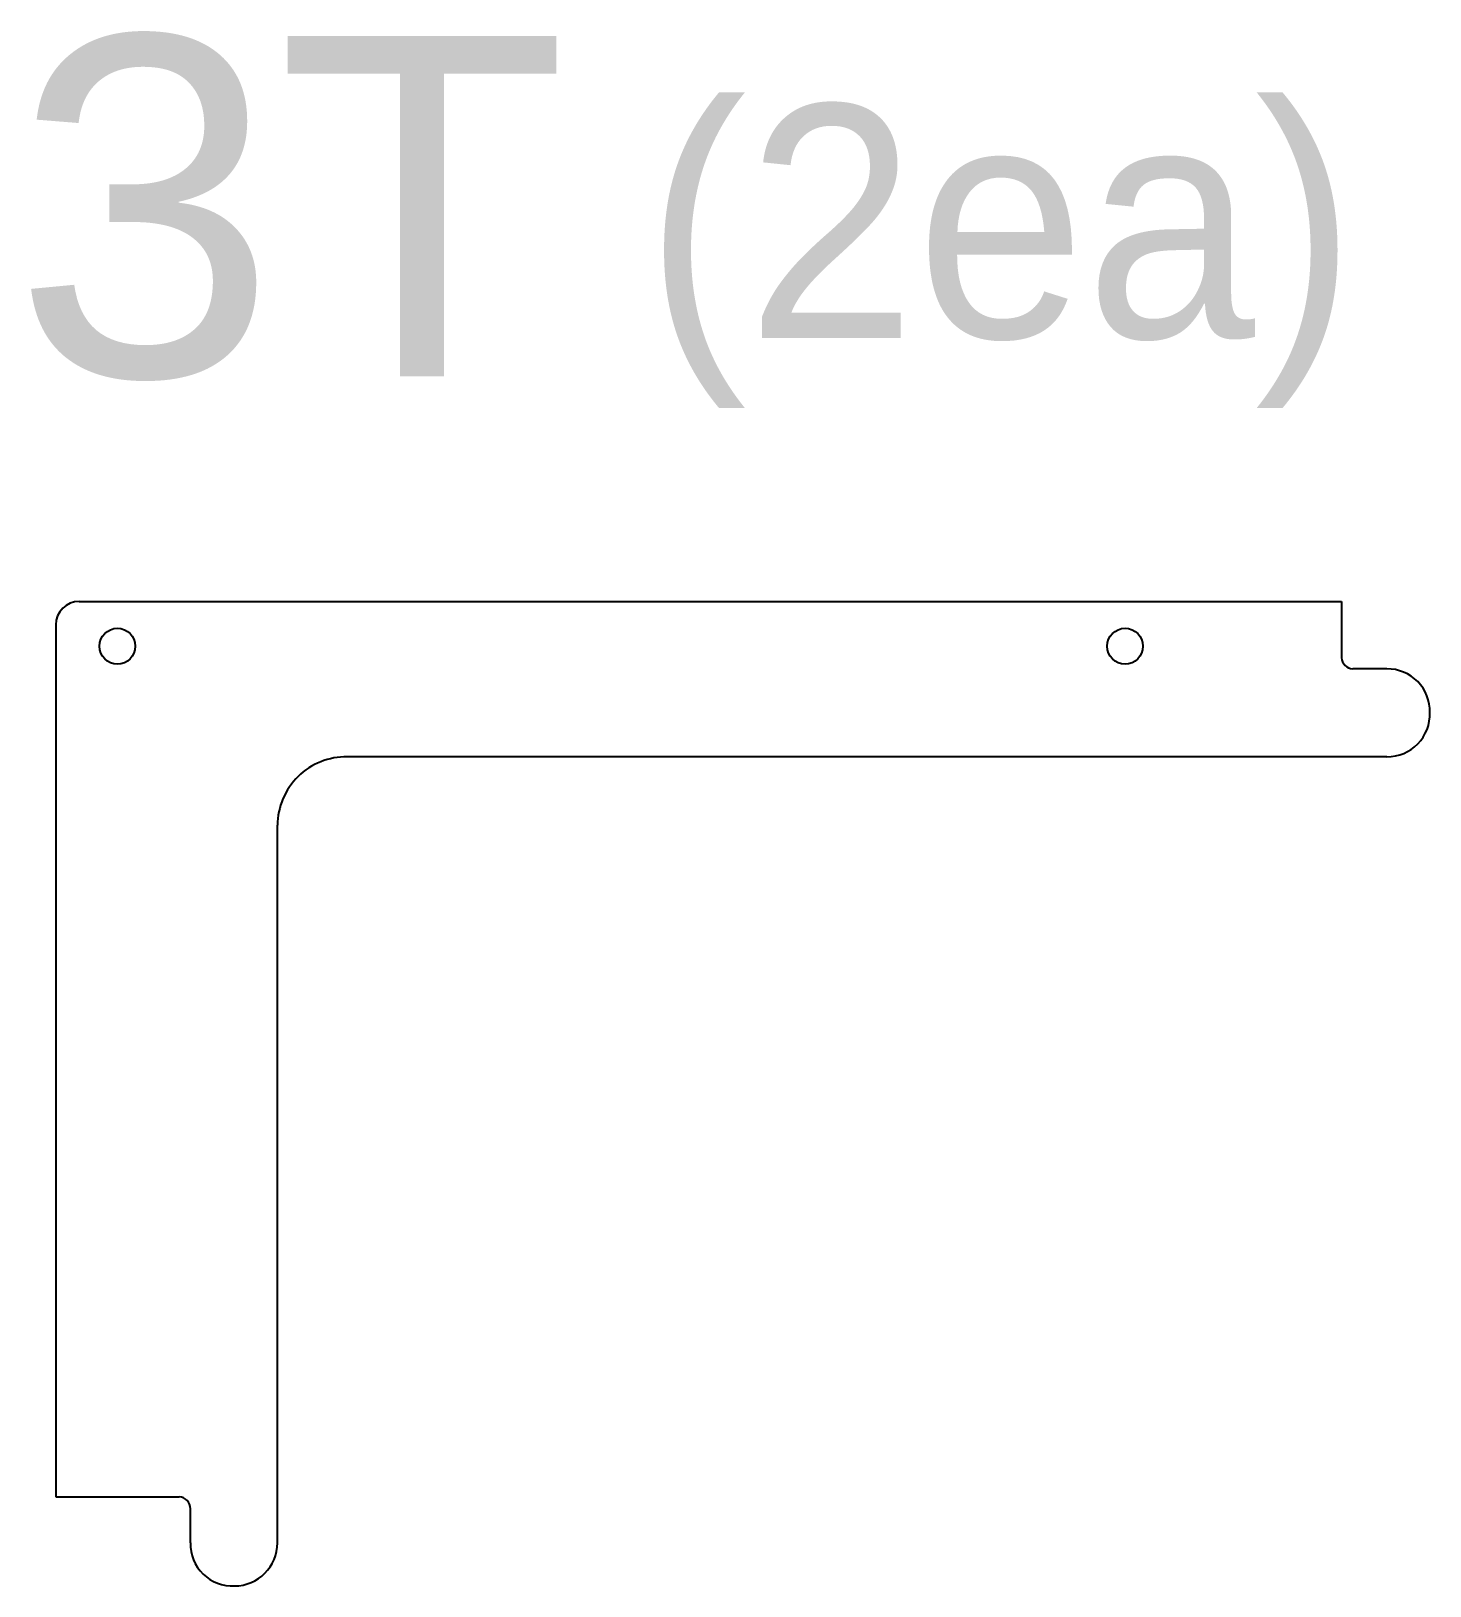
# Model space of a CAD drawing. Header units: inches. Extents: x 8 to 133, y 7 to 146.
import ezdxf

# ---------------------------------------------------------------- set-up
doc = ezdxf.new("R2010")
doc.units = ezdxf.units.IN
doc.header["$MEASUREMENT"] = 0
doc.layers.add('CONSTRUCTION', color=7, linetype='Continuous')
doc.styles.get("Standard").update_dxf_attribs({"font": 'arial.ttf'})

msp = doc.modelspace()

# ---------------------------------------------------------------- linework, layer by layer
at = {"color": 1}
for p, q in [((125.32, 95.1), (125.32, 90.07)), ((10.48, 93), (10.48, 15.16)), ((129.37, 89.08), (126.32, 89.08)), ((129.37, 81.23), (36.51, 81.23)), ((30.27, 11.05), (30.27, 75.11)), ((10.48, 15.16), (21.5, 15.16)), ((22.5, 11.05), (22.5, 14.1))]:
    msp.add_line(p, q, dxfattribs=at)
for centre, radius, start, end in [((126.37, 90.13), 1.05, 183.179, 267.5553), ((129.4, 85.27), 3.81, 358.6121, 90.397), ((129.39, 85.05), 3.82, 269.7042, 1.9155), ((36.44, 75.07), 6.16, 89.3261, 179.5726), ((21.45, 14.11), 1.05, 359.2494, 87.224), ((26.25, 10.96), 3.75, 178.6039, 272.8995), ((26.44, 11.05), 3.84, 270, 0)]:
    msp.add_arc(centre, radius, start, end, dxfattribs=at)
at = {"layer": 'CONSTRUCTION', "color": 1}
msp.add_line((12.58, 95.1), (125.32, 95.1), dxfattribs=at)
for centre in [(15.98, 91.1), (105.98, 91.1)]:
    msp.add_circle(centre, 1.6, dxfattribs=at)
msp.add_arc((12.58, 93), 2.1, 90, 180, dxfattribs=at)

# ---------------------------------------------------------------- texts
msp.add_text('3T', height=30.362).set_placement((6.66, 115.2))
at = {"insert": (63.12, 139.43), "char_height": 20.8015, "attachment_point": 1}
msp.add_mtext_dynamic_manual_height_columns('{\\fGulim|b0|i0|c129|p50;(2ea)}', width=119.8557, gutter_width=104.01, heights=[0], dxfattribs=at)

doc.saveas('drawing.dxf')
